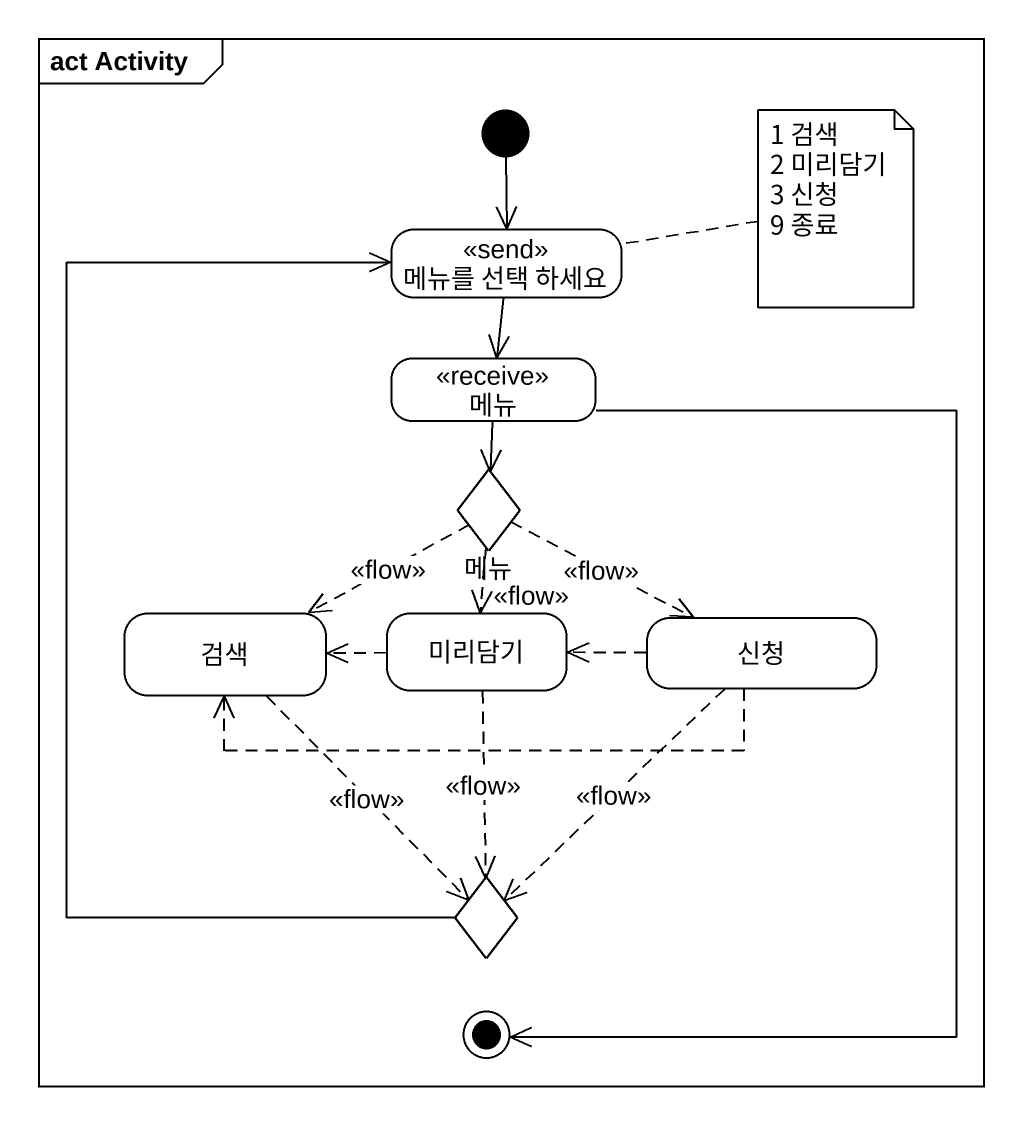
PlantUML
@startuml
mainframe act Activity
hide empty description
state "메뉴를 선택 하세요" as 메뉴를_선택_하세요 <<send>>
state 메뉴 <<receive>>
state "메뉴" as 메뉴_2 <<choice>>
state 검색
state 미리담기
state 신청
state choice1 <<choice>>
[*] --> 메뉴를_선택_하세요
메뉴를_선택_하세요 --> 메뉴
메뉴 --> 메뉴_2
메뉴_2 -left[dashed]-> 검색 : <<flow>>
메뉴_2 -[dashed]-> 미리담기 : <<flow>>
메뉴_2 -right[dashed]-> 신청 : <<flow>>
검색 -[dashed]-> choice1 : <<flow>>
미리담기 -left[dashed]-> 검색
미리담기 -[dashed]-> choice1 : <<flow>>
신청 -left[dashed]-> 검색
신청 -left[dashed]-> 미리담기
신청 -[dashed]-> choice1 : <<flow>>
choice1 -up-> 메뉴를_선택_하세요
메뉴 --> [*]
note right of 메뉴를_선택_하세요
  1 검색
  2 미리담기
  3 신청
  9 종료
end note
@enduml
